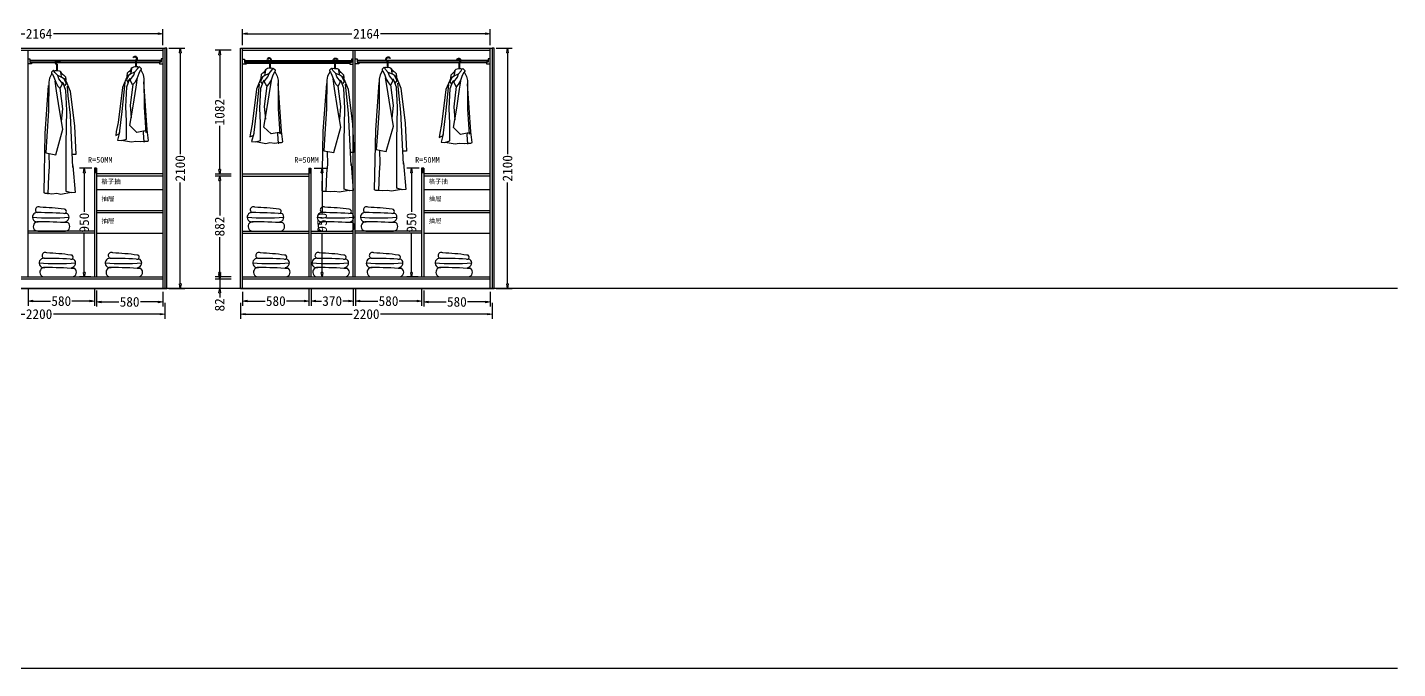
# Model space of a CAD drawing. Header units: millimetres. Extents: x 304407 to 361076, y -1262425 to -1203358.
# Drawn here: x 349089 to 361076, y -1232229 to -1226624 of the extents above; entities that cross this region are included whole.
import ezdxf

# ---------------------------------------------------------------- set-up
doc = ezdxf.new("R2010")
doc.units = ezdxf.units.MM
doc.header["$LTSCALE"] = 20
doc.layers.get('Defpoints').update_dxf_attribs({"color": 250})
for name, color, linetype in [('8', 8, 'Continuous'), ('LAYER10', 11, 'Continuous'), ('LAYER8', 11, 'Continuous'), ('图层3', 4, 'Continuous'), ('墙体', 40, 'Continuous')]:
    doc.layers.add(name, color=color, linetype=linetype)
doc.styles.get("Standard").update_dxf_attribs({"font": 'SimSun.ttf', "height": 85})
doc.styles.add('text', font='SimSun.ttf', dxfattribs={"height": 85})
doc.dimstyles.new('周文晶', dxfattribs={"dimtxt": 70, "dimasz": 40, "dimexe": 40, "dimexo": 30, "dimgap": 10, "dimtad": 0, "dimdec": 0, "dimtxsty": 'Standard', "dimblk": 'CLOSEDBLANK', "dimcen": 200, "dimclrd": 256, "dimclre": 256, "dimadec": 0, "dimazin": 0, "dimtfac": 1, "dimtdec": 0, "dimtmove": 0, "dimatfit": 3, "dimldrblk": 'CLOSEDBLANK', "dimfxl": 100, "dimfxlon": 1, "dimarcsym": 0})

# ---------------------------------------------------------------- blocks, each defined once
blk = doc.blocks.new('_ClosedBlank')
at = {"color": 0, "linetype": 'ByBlock', "lineweight": -2}
for p, q in [((-1, 0.17), (0, 0)), ((-1, 0.17), (-1, -0.17)), ((0, 0), (-1, -0.17))]:
    blk.add_line(p, q, dxfattribs=at)
blk = doc.blocks.new('*D1133')
at = {"lineweight": -2, "transparency": 16777216}
for p, q in [((349095, -1228917), (349095, -1229057)), ((349135, -1229017), (349291, -1229017)), ((349635, -1229017), (349479, -1229017)), ((349675, -1228917), (349675, -1229057))]:
    blk.add_line(p, q, dxfattribs=at)
at = {"layer": 'Defpoints', "color": 0, "transparency": 16777216}
for p in [(349095, -1226824), (349675, -1228806), (349675, -1229017)]:
    blk.add_point(p, dxfattribs=at)
at = {"lineweight": -2, "transparency": 16777216, "xscale": 40, "yscale": 40, "zscale": 40, "rotation": 180}
blk.add_blockref('_ClosedBlank', (349095, -1229017), dxfattribs=at)
at = {"lineweight": -2, "transparency": 16777216, "xscale": 40, "yscale": 40, "zscale": 40}
blk.add_blockref('_ClosedBlank', (349675, -1229017), dxfattribs=at)
at = {"color": 0, "transparency": 16777216, "insert": (349385, -1229017), "char_height": 85, "attachment_point": 5}
blk.add_mtext('580', dxfattribs=at)
blk = doc.blocks.new('*D1134')
at = {"lineweight": -2, "transparency": 16777216}
for p, q in [((348109, -1226780), (348109, -1226640)), ((348149, -1226680), (349065, -1226680)), ((350233, -1226680), (349317, -1226680)), ((350273, -1226780), (350273, -1226640))]:
    blk.add_line(p, q, dxfattribs=at)
at = {"layer": 'Defpoints', "color": 0, "transparency": 16777216}
for p in [(350273, -1226680), (348109, -1226824), (350273, -1226824)]:
    blk.add_point(p, dxfattribs=at)
at = {"lineweight": -2, "transparency": 16777216, "xscale": 40, "yscale": 40, "zscale": 40, "rotation": 180}
blk.add_blockref('_ClosedBlank', (348109, -1226680), dxfattribs=at)
at = {"lineweight": -2, "transparency": 16777216, "xscale": 40, "yscale": 40, "zscale": 40}
blk.add_blockref('_ClosedBlank', (350273, -1226680), dxfattribs=at)
at = {"color": 0, "transparency": 16777216, "insert": (349191, -1226680), "char_height": 85, "attachment_point": 5}
blk.add_mtext('2164', dxfattribs=at)
blk = doc.blocks.new('*D1135')
at = {"lineweight": -2, "transparency": 16777216}
for p, q in [((348091, -1229031), (348091, -1229171)), ((350291, -1229031), (350291, -1229171)), ((348131, -1229131), (349066, -1229131)), ((350251, -1229131), (349316, -1229131))]:
    blk.add_line(p, q, dxfattribs=at)
at = {"layer": 'Defpoints', "color": 0, "transparency": 16777216}
for p in [(348091, -1228906), (350291, -1228906), (350291, -1229131)]:
    blk.add_point(p, dxfattribs=at)
at = {"lineweight": -2, "transparency": 16777216, "xscale": 40, "yscale": 40, "zscale": 40, "rotation": 180}
blk.add_blockref('_ClosedBlank', (348091, -1229131), dxfattribs=at)
at = {"lineweight": -2, "transparency": 16777216, "xscale": 40, "yscale": 40, "zscale": 40}
blk.add_blockref('_ClosedBlank', (350291, -1229131), dxfattribs=at)
at = {"color": 0, "transparency": 16777216, "insert": (349191, -1229131), "char_height": 85, "attachment_point": 5}
blk.add_mtext('2200', dxfattribs=at)
blk = doc.blocks.new('*D1136')
at = {"lineweight": -2, "transparency": 16777216}
for p, q in [((350326, -1226806), (350466, -1226806)), ((350426, -1226846), (350426, -1227731)), ((350426, -1228866), (350426, -1227980)), ((350326, -1228906), (350466, -1228906))]:
    blk.add_line(p, q, dxfattribs=at)
at = {"layer": 'Defpoints', "color": 0, "transparency": 16777216}
for p in [(350291, -1226806), (350426, -1226806), (350291, -1228906)]:
    blk.add_point(p, dxfattribs=at)
at = {"lineweight": -2, "transparency": 16777216, "xscale": 40, "yscale": 40, "zscale": 40}
for p, rotation in [((350426, -1226806), 90), ((350426, -1228906), 270)]:
    blk.add_blockref('_ClosedBlank', p, dxfattribs=dict(at, rotation=rotation))
at = {"color": 0, "transparency": 16777216, "insert": (350426, -1227856), "char_height": 85, "attachment_point": 5, "rotation": 90}
blk.add_mtext('2100', dxfattribs=at)
blk = doc.blocks.new('*D1137')
at = {"lineweight": -2, "transparency": 16777216}
for p, q in [((349654, -1227856), (349546, -1227856)), ((349586, -1227896), (349586, -1228236)), ((349586, -1228766), (349586, -1228426)), ((349645, -1228806), (349546, -1228806))]:
    blk.add_line(p, q, dxfattribs=at)
at = {"layer": 'Defpoints', "color": 0, "transparency": 16777216}
for p in [(349684, -1227856), (349586, -1228806), (349675, -1228806)]:
    blk.add_point(p, dxfattribs=at)
at = {"lineweight": -2, "transparency": 16777216, "xscale": 40, "yscale": 40, "zscale": 40}
for p, rotation in [((349586, -1227856), 90), ((349586, -1228806), 270)]:
    blk.add_blockref('_ClosedBlank', p, dxfattribs=dict(at, rotation=rotation))
at = {"color": 0, "transparency": 16777216, "insert": (349586, -1228331), "char_height": 85, "attachment_point": 5, "rotation": 90}
blk.add_mtext('950', dxfattribs=at)
blk = doc.blocks.new('*D1138')
at = {"lineweight": -2, "transparency": 16777216}
for p, q in [((349693, -1228924), (349693, -1229064)), ((349733, -1229024), (349889, -1229024)), ((350233, -1229024), (350077, -1229024)), ((350273, -1228936), (350273, -1229064))]:
    blk.add_line(p, q, dxfattribs=at)
at = {"layer": 'Defpoints', "color": 0, "transparency": 16777216}
for p in [(349693, -1228806), (350273, -1228906), (350273, -1229024)]:
    blk.add_point(p, dxfattribs=at)
at = {"lineweight": -2, "transparency": 16777216, "xscale": 40, "yscale": 40, "zscale": 40, "rotation": 180}
blk.add_blockref('_ClosedBlank', (349693, -1229024), dxfattribs=at)
at = {"lineweight": -2, "transparency": 16777216, "xscale": 40, "yscale": 40, "zscale": 40}
blk.add_blockref('_ClosedBlank', (350273, -1229024), dxfattribs=at)
at = {"color": 0, "transparency": 16777216, "insert": (349983, -1229024), "char_height": 85, "attachment_point": 5}
blk.add_mtext('580', dxfattribs=at)
blk = doc.blocks.new('*D1144')
at = {"lineweight": -2, "transparency": 16777216}
for p, q in [((350972, -1228936), (350972, -1229057)), ((351012, -1229017), (351168, -1229017)), ((351512, -1229017), (351356, -1229017)), ((351552, -1228917), (351552, -1229057))]:
    blk.add_line(p, q, dxfattribs=at)
at = {"layer": 'Defpoints', "color": 0, "transparency": 16777216}
for p in [(350972, -1228906), (351552, -1228806), (351552, -1229017)]:
    blk.add_point(p, dxfattribs=at)
at = {"lineweight": -2, "transparency": 16777216, "xscale": 40, "yscale": 40, "zscale": 40, "rotation": 180}
blk.add_blockref('_ClosedBlank', (350972, -1229017), dxfattribs=at)
at = {"lineweight": -2, "transparency": 16777216, "xscale": 40, "yscale": 40, "zscale": 40}
blk.add_blockref('_ClosedBlank', (351552, -1229017), dxfattribs=at)
at = {"color": 0, "transparency": 16777216, "insert": (351262, -1229017), "char_height": 85, "attachment_point": 5}
blk.add_mtext('580', dxfattribs=at)
blk = doc.blocks.new('*D1145')
at = {"lineweight": -2, "transparency": 16777216}
for p, q in [((351958, -1228917), (351958, -1229057)), ((351998, -1229017), (352154, -1229017)), ((352498, -1229017), (352342, -1229017)), ((352538, -1228917), (352538, -1229057))]:
    blk.add_line(p, q, dxfattribs=at)
at = {"layer": 'Defpoints', "color": 0, "transparency": 16777216}
for p in [(351958, -1226824), (352538, -1228806), (352538, -1229017)]:
    blk.add_point(p, dxfattribs=at)
at = {"lineweight": -2, "transparency": 16777216, "xscale": 40, "yscale": 40, "zscale": 40, "rotation": 180}
blk.add_blockref('_ClosedBlank', (351958, -1229017), dxfattribs=at)
at = {"lineweight": -2, "transparency": 16777216, "xscale": 40, "yscale": 40, "zscale": 40}
blk.add_blockref('_ClosedBlank', (352538, -1229017), dxfattribs=at)
at = {"color": 0, "transparency": 16777216, "insert": (352248, -1229017), "char_height": 85, "attachment_point": 5}
blk.add_mtext('580', dxfattribs=at)
blk = doc.blocks.new('*D1146')
at = {"lineweight": -2, "transparency": 16777216}
for p, q in [((350972, -1226780), (350972, -1226640)), ((351012, -1226680), (351928, -1226680)), ((353096, -1226680), (352179, -1226680)), ((353136, -1226780), (353136, -1226640))]:
    blk.add_line(p, q, dxfattribs=at)
at = {"layer": 'Defpoints', "color": 0, "transparency": 16777216}
for p in [(353136, -1226680), (350972, -1226824), (353136, -1226824)]:
    blk.add_point(p, dxfattribs=at)
at = {"lineweight": -2, "transparency": 16777216, "xscale": 40, "yscale": 40, "zscale": 40, "rotation": 180}
blk.add_blockref('_ClosedBlank', (350972, -1226680), dxfattribs=at)
at = {"lineweight": -2, "transparency": 16777216, "xscale": 40, "yscale": 40, "zscale": 40}
blk.add_blockref('_ClosedBlank', (353136, -1226680), dxfattribs=at)
at = {"color": 0, "transparency": 16777216, "insert": (352054, -1226680), "char_height": 85, "attachment_point": 5}
blk.add_mtext('2164', dxfattribs=at)
blk = doc.blocks.new('*D1147')
at = {"lineweight": -2, "transparency": 16777216}
for p, q in [((350954, -1229031), (350954, -1229171)), ((353154, -1229031), (353154, -1229171)), ((350994, -1229131), (351929, -1229131)), ((353114, -1229131), (352178, -1229131))]:
    blk.add_line(p, q, dxfattribs=at)
at = {"layer": 'Defpoints', "color": 0, "transparency": 16777216}
for p in [(350954, -1228906), (353154, -1228906), (353154, -1229131)]:
    blk.add_point(p, dxfattribs=at)
at = {"lineweight": -2, "transparency": 16777216, "xscale": 40, "yscale": 40, "zscale": 40, "rotation": 180}
blk.add_blockref('_ClosedBlank', (350954, -1229131), dxfattribs=at)
at = {"lineweight": -2, "transparency": 16777216, "xscale": 40, "yscale": 40, "zscale": 40}
blk.add_blockref('_ClosedBlank', (353154, -1229131), dxfattribs=at)
at = {"color": 0, "transparency": 16777216, "insert": (352054, -1229131), "char_height": 85, "attachment_point": 5}
blk.add_mtext('2200', dxfattribs=at)
blk = doc.blocks.new('*D1148')
at = {"lineweight": -2, "transparency": 16777216}
for p, q in [((353189, -1226806), (353329, -1226806)), ((353289, -1226846), (353289, -1227731)), ((353289, -1228866), (353289, -1227980)), ((353189, -1228906), (353329, -1228906))]:
    blk.add_line(p, q, dxfattribs=at)
at = {"layer": 'Defpoints', "color": 0, "transparency": 16777216}
for p in [(353154, -1226806), (353289, -1226806), (353154, -1228906)]:
    blk.add_point(p, dxfattribs=at)
at = {"lineweight": -2, "transparency": 16777216, "xscale": 40, "yscale": 40, "zscale": 40}
for p, rotation in [((353289, -1226806), 90), ((353289, -1228906), 270)]:
    blk.add_blockref('_ClosedBlank', p, dxfattribs=dict(at, rotation=rotation))
at = {"color": 0, "transparency": 16777216, "insert": (353289, -1227856), "char_height": 85, "attachment_point": 5, "rotation": 90}
blk.add_mtext('2100', dxfattribs=at)
blk = doc.blocks.new('*D1149')
at = {"lineweight": -2, "transparency": 16777216}
for p, q in [((352517, -1227856), (352409, -1227856)), ((352449, -1227896), (352449, -1228236)), ((352449, -1228766), (352449, -1228426)), ((352508, -1228806), (352409, -1228806))]:
    blk.add_line(p, q, dxfattribs=at)
at = {"layer": 'Defpoints', "color": 0, "transparency": 16777216}
for p in [(352547, -1227856), (352449, -1228806), (352538, -1228806)]:
    blk.add_point(p, dxfattribs=at)
at = {"lineweight": -2, "transparency": 16777216, "xscale": 40, "yscale": 40, "zscale": 40}
for p, rotation in [((352449, -1227856), 90), ((352449, -1228806), 270)]:
    blk.add_blockref('_ClosedBlank', p, dxfattribs=dict(at, rotation=rotation))
at = {"color": 0, "transparency": 16777216, "insert": (352449, -1228331), "char_height": 85, "attachment_point": 5, "rotation": 90}
blk.add_mtext('950', dxfattribs=at)
blk = doc.blocks.new('*D1150')
at = {"lineweight": -2, "transparency": 16777216}
for p, q in [((352556, -1228924), (352556, -1229064)), ((352596, -1229024), (352752, -1229024)), ((353096, -1229024), (352940, -1229024)), ((353136, -1228936), (353136, -1229064))]:
    blk.add_line(p, q, dxfattribs=at)
at = {"layer": 'Defpoints', "color": 0, "transparency": 16777216}
for p in [(352556, -1228806), (353136, -1228906), (353136, -1229024)]:
    blk.add_point(p, dxfattribs=at)
at = {"lineweight": -2, "transparency": 16777216, "xscale": 40, "yscale": 40, "zscale": 40, "rotation": 180}
blk.add_blockref('_ClosedBlank', (352556, -1229024), dxfattribs=at)
at = {"lineweight": -2, "transparency": 16777216, "xscale": 40, "yscale": 40, "zscale": 40}
blk.add_blockref('_ClosedBlank', (353136, -1229024), dxfattribs=at)
at = {"color": 0, "transparency": 16777216, "insert": (352846, -1229024), "char_height": 85, "attachment_point": 5}
blk.add_mtext('580', dxfattribs=at)
blk = doc.blocks.new('*D1151')
at = {"lineweight": -2, "transparency": 16777216}
for p, q in [((350771, -1228784), (350771, -1228744)), ((350871, -1228824), (350731, -1228824)), ((350871, -1228906), (350731, -1228906)), ((350771, -1228824), (350771, -1228906)), ((350771, -1228946), (350771, -1228986))]:
    blk.add_line(p, q, dxfattribs=at)
at = {"layer": 'Defpoints', "color": 0, "transparency": 16777216}
for p in [(350771, -1228824), (350954, -1228906), (350972, -1228824)]:
    blk.add_point(p, dxfattribs=at)
at = {"lineweight": -2, "transparency": 16777216, "xscale": 40, "yscale": 40, "zscale": 40}
for p, rotation in [((350771, -1228824), 270), ((350771, -1228906), 90)]:
    blk.add_blockref('_ClosedBlank', p, dxfattribs=dict(at, rotation=rotation))
at = {"color": 0, "transparency": 16777216, "insert": (350771, -1229050), "char_height": 85, "attachment_point": 5, "rotation": 90}
blk.add_mtext('82', dxfattribs=at)
blk = doc.blocks.new('*D1152')
at = {"lineweight": -2, "transparency": 16777216}
for p, q in [((350871, -1227924), (350731, -1227924)), ((350771, -1227964), (350771, -1228270)), ((350771, -1228766), (350771, -1228459)), ((350871, -1228806), (350731, -1228806))]:
    blk.add_line(p, q, dxfattribs=at)
at = {"layer": 'Defpoints', "color": 0, "transparency": 16777216}
for p in [(350771, -1227924), (350972, -1227924), (350972, -1228806)]:
    blk.add_point(p, dxfattribs=at)
at = {"lineweight": -2, "transparency": 16777216, "xscale": 40, "yscale": 40, "zscale": 40}
for p, rotation in [((350771, -1227924), 90), ((350771, -1228806), 270)]:
    blk.add_blockref('_ClosedBlank', p, dxfattribs=dict(at, rotation=rotation))
at = {"color": 0, "transparency": 16777216, "insert": (350771, -1228365), "char_height": 85, "attachment_point": 5, "rotation": 90}
blk.add_mtext('882', dxfattribs=at)
blk = doc.blocks.new('*D1153')
at = {"lineweight": -2, "transparency": 16777216}
for p, q in [((350871, -1226824), (350731, -1226824)), ((350771, -1226864), (350771, -1227244)), ((350771, -1227866), (350771, -1227485)), ((350871, -1227906), (350731, -1227906))]:
    blk.add_line(p, q, dxfattribs=at)
at = {"layer": 'Defpoints', "color": 0, "transparency": 16777216}
for p in [(350771, -1226824), (350972, -1226824), (350972, -1227906)]:
    blk.add_point(p, dxfattribs=at)
at = {"lineweight": -2, "transparency": 16777216, "xscale": 40, "yscale": 40, "zscale": 40}
for p, rotation in [((350771, -1226824), 90), ((350771, -1227906), 270)]:
    blk.add_blockref('_ClosedBlank', p, dxfattribs=dict(at, rotation=rotation))
at = {"color": 0, "transparency": 16777216, "insert": (350771, -1227365), "char_height": 85, "attachment_point": 5, "rotation": 90}
blk.add_mtext('1082', dxfattribs=at)
blk = doc.blocks.new('*D1154')
at = {"lineweight": -2, "transparency": 16777216}
for p, q in [((351570, -1228917), (351570, -1229057)), ((351610, -1229017), (351661, -1229017)), ((351900, -1229017), (351849, -1229017)), ((351940, -1228917), (351940, -1229057))]:
    blk.add_line(p, q, dxfattribs=at)
at = {"layer": 'Defpoints', "color": 0, "transparency": 16777216}
for p in [(351570, -1228806), (351940, -1228806), (351940, -1229017)]:
    blk.add_point(p, dxfattribs=at)
at = {"lineweight": -2, "transparency": 16777216, "xscale": 40, "yscale": 40, "zscale": 40, "rotation": 180}
blk.add_blockref('_ClosedBlank', (351570, -1229017), dxfattribs=at)
at = {"lineweight": -2, "transparency": 16777216, "xscale": 40, "yscale": 40, "zscale": 40}
blk.add_blockref('_ClosedBlank', (351940, -1229017), dxfattribs=at)
at = {"color": 0, "transparency": 16777216, "insert": (351755, -1229017), "char_height": 85, "attachment_point": 5}
blk.add_mtext('370', dxfattribs=at)
blk = doc.blocks.new('*D1155')
at = {"lineweight": -2, "transparency": 16777216}
for p, q in [((351599, -1227856), (351707, -1227856)), ((351667, -1227896), (351667, -1228236)), ((351667, -1228766), (351667, -1228426)), ((351608, -1228806), (351707, -1228806))]:
    blk.add_line(p, q, dxfattribs=at)
at = {"layer": 'Defpoints', "color": 0, "transparency": 16777216}
for p in [(351569, -1227856), (351578, -1228806), (351667, -1228806)]:
    blk.add_point(p, dxfattribs=at)
at = {"lineweight": -2, "transparency": 16777216, "xscale": 40, "yscale": 40, "zscale": 40}
for p, rotation in [((351667, -1227856), 90), ((351667, -1228806), 270)]:
    blk.add_blockref('_ClosedBlank', p, dxfattribs=dict(at, rotation=rotation))
at = {"color": 0, "transparency": 16777216, "insert": (351667, -1228331), "char_height": 85, "attachment_point": 5, "rotation": 90}
blk.add_mtext('950', dxfattribs=at)
blk = doc.blocks.new('A$C1C5764E0')
at = {"layer": '8'}
for p, q in [((100, 602), (97, 574)), ((135, 635), (100, 602)), ((130, 596), (137, 619)), ((130, 596), (168, 612)), ((137, 619), (140, 645)), ((158, 583), (168, 612)), ((168, 612), (191, 639)), ((172, 708), (172, 657)), ((178, 708), (178, 657)), ((191, 639), (201, 655)), ((201, 655), (205, 659)), ((214, 624), (201, 598)), ((205, 659), (222, 642)), ((222, 635), (214, 624)), ((218, 630), (239, 589)), ((222, 642), (222, 635)), ((103, 581), (58, 475)), ((75, 435), (83, 519)), ((87, 306), (96, 483)), ((114, 585), (93, 542)), ((93, 542), (106, 522)), ((96, 483), (119, 545)), ((97, 574), (130, 596)), ((106, 522), (126, 555)), ((126, 542), (158, 583)), ((147, 499), (126, 542)), ((149, 502), (126, 323)), ((166, 520), (147, 499)), ((152, 313), (178, 480)), ((185, 553), (166, 520)), ((178, 480), (191, 565)), ((201, 598), (185, 553)), ((239, 589), (246, 553)), ((246, 553), (248, 303)), ((276, 107), (247, 525)), ((58, 475), (20, 169)), ((57, 266), (75, 435)), ((34, 73), (57, 266)), ((93, 181), (87, 306)), ((123, 143), (152, 313)), ((126, 323), (136, 211)), ((248, 303), (262, 84)), ((20, 169), (5, 93)), ((93, 26), (93, 181)), ((185, 83), (123, 143)), ((5, 93), (0, 57)), ((0, 57), (34, 73)), ((34, 86), (15, 16)), ((15, 16), (47, 13)), ((47, 13), (93, 26)), ((51, 16), (139, 0)), ((139, 0), (175, 7)), ((175, 7), (218, 3)), ((273, 99), (185, 83)), ((218, 3), (254, 7)), ((244, 94), (241, 80)), ((241, 80), (247, 1)), ((247, 1), (254, 3)), ((254, 7), (277, 7)), ((262, 84), (273, 99)), ((287, 13), (276, 107)), ((277, 7), (287, 13))]:
    blk.add_line(p, q, dxfattribs=at)
for centre, radius, start, end in [((169, 727), 20.9, 296.6338, 159.5285), ((169, 727), 14.9, 296.6338, 150.6175), ((111, 641), 25.1, 286.2636, 2.0248), ((169, 613), 43.9, 77.6993, 138.5966), ((176, 710), 3.91, 94.6712, 201.9626), ((186, 640), 18, 42.48, 116.3392)]:
    blk.add_arc(centre, radius, start, end, dxfattribs=at)
blk = doc.blocks.new('A$C4F477F88')
at = {"layer": 'LAYER10'}
blk.add_blockref('A$C1C5764E0', (0, 0), dxfattribs=at)
blk = doc.blocks.new('A$C5E603B19')
at = {"layer": 'LAYER8'}
blk.add_blockref('A$C4F477F88', (0, 0), dxfattribs=at)
blk = doc.blocks.new('A$C1B0A679D')
at = {"layer": '图层3'}
blk.add_blockref('A$C5E603B19', (0, 0), dxfattribs=at)
blk = doc.blocks.new('A$C52EB379C')
at = {"layer": '8'}
for p, q in [((163, 1135), (163, 1084)), ((169, 1135), (169, 1084)), ((183, 1065), (192, 1081)), ((192, 1081), (196, 1085)), ((196, 1085), (213, 1068)), ((94, 1007), (49, 901)), ((105, 1011), (84, 968)), ((84, 968), (97, 948)), ((91, 1028), (88, 1000)), ((88, 1000), (122, 1023)), ((88, 909), (110, 971)), ((126, 1061), (91, 1028)), ((97, 948), (117, 981)), ((117, 968), (149, 1009)), ((138, 925), (117, 968)), ((122, 1023), (128, 1045)), ((122, 1023), (159, 1038)), ((128, 1045), (131, 1071)), ((149, 1009), (159, 1038)), ((176, 980), (158, 946)), ((159, 1038), (183, 1065)), ((169, 906), (182, 991)), ((192, 1024), (176, 980)), ((205, 1050), (192, 1024)), ((213, 1061), (205, 1050)), ((209, 1056), (230, 1016)), ((213, 1068), (213, 1061)), ((230, 1016), (237, 980)), ((237, 980), (239, 729)), ((49, 901), (11, 595)), ((48, 692), (66, 861)), ((66, 861), (74, 945)), ((78, 732), (88, 909)), ((140, 929), (117, 749)), ((158, 946), (138, 925)), ((143, 739), (169, 906)), ((268, 533), (238, 951)), ((84, 445), (78, 732)), ((114, 569), (143, 739)), ((117, 749), (127, 638)), ((239, 729), (253, 510)), ((25, 235), (48, 692)), ((11, 595), (0, 349)), ((176, 347), (114, 569)), ((253, 510), (264, 363)), ((278, 13), (268, 533)), ((84, 26), (84, 445)), ((264, 363), (176, 347)), ((0, 349), (31, 349)), ((25, 248), (6, 16)), ((235, 358), (232, 242)), ((232, 242), (239, 163)), ((239, 163), (245, 3)), ((6, 16), (38, 13)), ((38, 13), (84, 26)), ((42, 16), (130, 0)), ((130, 0), (166, 7)), ((166, 7), (209, 3)), ((209, 3), (245, 7)), ((245, 7), (268, 7)), ((268, 7), (278, 13))]:
    blk.add_line(p, q, dxfattribs=at)
for centre, radius, start, end in [((160, 1039), 43.9, 77.6993, 138.5966), ((160, 1153), 20.9, 296.6338, 159.5285), ((160, 1153), 14.9, 296.6338, 150.6175), ((167, 1136), 3.91, 94.6712, 201.9626), ((177, 1066), 18, 42.48, 116.3392), ((102, 1067), 25.1, 286.2636, 2.0248)]:
    blk.add_arc(centre, radius, start, end, dxfattribs=at)
blk = doc.blocks.new('A$C05785CA5')
at = {"layer": 'LAYER10'}
blk.add_blockref('A$C52EB379C', (0, 0), dxfattribs=at)
blk = doc.blocks.new('A$C100967EE')
at = {"layer": 'LAYER10'}
blk.add_blockref('A$C05785CA5', (0, 0), dxfattribs=at)
blk = doc.blocks.new('A$C65D30603')
at = {"layer": 'LAYER8'}
blk.add_blockref('A$C100967EE', (0, 0), dxfattribs=at)
blk = doc.blocks.new('A$C50CE712E')
at = {"layer": '图层3'}
blk.add_blockref('A$C65D30603', (0, 0), dxfattribs=at)
blk = doc.blocks.new('A$C11F00F61')
at = {"color": 8}
blk.add_line((48, 0), (290, 1), dxfattribs=at)
at = {"layer": '墙体', "color": 8}
for centre, radius, start, end in [((41, 122), 41, 86.0834, 284.0988), ((159, 2329), 2213, 265.8756, 274.159), ((53, 187), 26.7, 59.8021, 244.0801), ((54, -3126), 3288, 85.6244, 90.1755), ((10, -1699), 1909, 81.8981, 88.3112), ((280, 173), 18.4, 260.1551, 94.4157), ((280, 122), 40, 274.9406, 51.3165), ((48, 41), 41, 86.0834, 284.0988), ((61, -3206), 3288, 85.6244, 90.1755), ((287, 41), 40, 274.9406, 51.3165)]:
    blk.add_arc(centre, radius, start, end, dxfattribs=at)

msp = doc.modelspace()

# ---------------------------------------------------------------- linework, layer by layer
for p, q in [((348091.1, -1226805.6), (350291.1, -1226805.6)), ((348109.1, -1226823.6), (350273.1, -1226823.6)), ((349095.1, -1228805.6), (349095.1, -1226823.6)), ((350273.1, -1226805.6), (350273.1, -1228905.6)), ((350291.1, -1226805.6), (350291.1, -1228905.6)), ((350309.1, -1226805.6), (350291.1, -1226805.6)), ((350309.1, -1228905.6), (350309.1, -1226805.6)), ((350953.7, -1228905.6), (350953.7, -1226805.6)), ((350953.7, -1226805.6), (353153.7, -1226805.6)), ((350971.7, -1228905.6), (350971.7, -1226805.6)), ((350971.7, -1226823.6), (353135.7, -1226823.6)), ((351939.7, -1228805.6), (351939.7, -1226823.6)), ((351957.7, -1228805.6), (351957.7, -1226823.6)), ((353135.7, -1226805.6), (353135.7, -1228905.6)), ((353153.7, -1226805.6), (353153.7, -1228905.6)), ((353171.7, -1226805.6), (353153.7, -1226805.6)), ((353171.7, -1228905.6), (353171.7, -1226805.6)), ((349675.1, -1227855.6), (349675.1, -1228805.6)), ((349693.1, -1227855.6), (349675.1, -1227855.6)), ((349693.1, -1227865.6), (349675.1, -1227865.6)), ((349693.1, -1227875.6), (349675.1, -1227875.6)), ((349693.1, -1227885.6), (349675.1, -1227885.6)), ((349693.1, -1227895.6), (349675.1, -1227895.6)), ((349693.1, -1227855.6), (349693.1, -1228805.6)), ((350273.1, -1227905.6), (349693.1, -1227905.6)), ((350273.1, -1227923.6), (349693.1, -1227923.6)), ((350971.7, -1227905.6), (351551.7, -1227905.6)), ((350971.7, -1227923.6), (351551.7, -1227923.6)), ((351551.7, -1227855.6), (351551.7, -1228805.6)), ((351551.7, -1227855.6), (351569.7, -1227855.6)), ((351551.7, -1227865.6), (351569.7, -1227865.6)), ((351551.7, -1227875.6), (351569.7, -1227875.6)), ((351551.7, -1227885.6), (351569.7, -1227885.6)), ((351551.7, -1227895.6), (351569.7, -1227895.6)), ((351569.7, -1227855.6), (351569.7, -1228805.6)), ((352537.7, -1227855.6), (352537.7, -1228805.6)), ((352555.7, -1227855.6), (352537.7, -1227855.6)), ((352555.7, -1227865.6), (352537.7, -1227865.6)), ((352555.7, -1227875.6), (352537.7, -1227875.6)), ((352555.7, -1227885.6), (352537.7, -1227885.6)), ((352555.7, -1227895.6), (352537.7, -1227895.6)), ((352555.7, -1227855.6), (352555.7, -1228805.6)), ((353135.7, -1227905.6), (352555.7, -1227905.6)), ((353135.7, -1227923.6), (352555.7, -1227923.6)), ((350273.1, -1228043.6), (349693.1, -1228043.6)), ((353135.7, -1228043.6), (352555.7, -1228043.6)), ((349693.1, -1228223.6), (350273.1, -1228223.6)), ((349693.1, -1228243.6), (350273.1, -1228243.6)), ((352555.7, -1228223.6), (353135.7, -1228223.6)), ((352555.7, -1228243.6), (353135.7, -1228243.6)), ((349675.1, -1228405.6), (349095.1, -1228405.6)), ((349675.1, -1228423.6), (349095.1, -1228423.6)), ((349693.1, -1228423.6), (350273.1, -1228423.6)), ((350971.7, -1228405.6), (351551.7, -1228405.6)), ((350971.7, -1228423.6), (351551.7, -1228423.6)), ((351569.7, -1228405.6), (351939.7, -1228405.6)), ((351569.7, -1228423.6), (351939.7, -1228423.6)), ((352537.7, -1228405.6), (351957.7, -1228405.6)), ((352537.7, -1228423.6), (351957.7, -1228423.6)), ((352555.7, -1228423.6), (353135.7, -1228423.6)), ((348091.1, -1228905.6), (350291.1, -1228905.6)), ((348109.1, -1228805.6), (350273.1, -1228805.6)), ((348109.1, -1228823.6), (350273.1, -1228823.6)), ((350291.1, -1228905.6), (350309.1, -1228905.6)), ((350953.7, -1228905.6), (353153.7, -1228905.6)), ((350971.7, -1228805.6), (353135.7, -1228805.6)), ((350971.7, -1228823.6), (353135.7, -1228823.6)), ((353153.7, -1228905.6), (353171.7, -1228905.6))]:
    msp.add_line(p, q)
at = {"color": 8}
for p, q in [((361075.9, -1228905.6), (304407.4, -1228905.6)), ((361075.9, -1228905.6), (304407.4, -1228905.6)), ((361075.9, -1232229.5), (304407.4, -1232229.5)), ((361075.9, -1232229.5), (304407.4, -1232229.5))]:
    msp.add_line(p, q, dxfattribs=at)
at = {"lineweight": 30}
for points in [[(349095.1, -1226897.9), (349110.1, -1226897.9), (349110.1, -1226927.9), (349125.1, -1226927.9), (349125.1, -1226942.9), (349095.1, -1226942.9)], [(350258.1, -1226912.9), (349110.1, -1226912.9)], [(350258.1, -1226917.5), (349110.1, -1226917.5)], [(350243.1, -1226930), (349125.1, -1226930)], [(350243.1, -1226935.4), (349125.1, -1226935.4)], [(350273.1, -1226897.9), (350258.1, -1226897.9), (350258.1, -1226927.9), (350243.1, -1226927.9), (350243.1, -1226942.9), (350273.1, -1226942.9)], [(350971.7, -1226901.6), (350986.7, -1226901.6), (350986.7, -1226931.6), (351001.7, -1226931.6), (351001.7, -1226946.6), (350971.7, -1226946.6)], [(351924.7, -1226916.6), (350986.7, -1226916.6)], [(351924.7, -1226921.2), (350986.7, -1226921.2)], [(351909.7, -1226933.6), (351001.7, -1226933.6)], [(351909.7, -1226939.1), (351001.7, -1226939.1)], [(351939.7, -1226901.6), (351924.7, -1226901.6), (351924.7, -1226931.6), (351909.7, -1226931.6), (351909.7, -1226946.6), (351939.7, -1226946.6)], [(351957.7, -1226897.9), (351972.7, -1226897.9), (351972.7, -1226927.9), (351987.7, -1226927.9), (351987.7, -1226942.9), (351957.7, -1226942.9)], [(353120.7, -1226912.9), (351972.7, -1226912.9)], [(353120.7, -1226917.5), (351972.7, -1226917.5)], [(353105.7, -1226930), (351987.7, -1226930)], [(353105.7, -1226935.4), (351987.7, -1226935.4)], [(353135.7, -1226897.9), (353120.7, -1226897.9), (353120.7, -1226927.9), (353105.7, -1226927.9), (353105.7, -1226942.9), (353135.7, -1226942.9)]]:
    msp.add_lwpolyline(points, dxfattribs=at)

# ---------------------------------------------------------------- block references
at = {"xscale": -1}
for p in [(349512.7, -1228083.9), (351945.2, -1228065.6), (352404.7, -1228056)]:
    msp.add_blockref('A$C50CE712E', p, dxfattribs=at)
for name, p in [('A$C1B0A679D', (349861.8, -1227626)), ('A$C1B0A679D', (351035.3, -1227638.4)), ('A$C1B0A679D', (352692.3, -1227642.8)), ('A$C11F00F61', (349133, -1228405.6)), ('A$C11F00F61', (351011.9, -1228405.6)), ('A$C11F00F61', (351624.9, -1228405.6)), ('A$C11F00F61', (352002.2, -1228405.6)), ('A$C11F00F61', (349191.1, -1228805.6)), ('A$C11F00F61', (349769.5, -1228805.6)), ('A$C11F00F61', (351060.5, -1228805.6)), ('A$C11F00F61', (351578.4, -1228805.6)), ('A$C11F00F61', (352053.7, -1228805.6)), ('A$C11F00F61', (352655.7, -1228805.6))]:
    msp.add_blockref(name, p)

# ---------------------------------------------------------------- texts
at = {"attachment_point": 1, "style": 'text'}
for s, insert, char_height, width in [('R=50MM', (349618.9, -1227757.1), 50, 419.038), ('R=50MM', (351424.1, -1227757.1), 50, 419.038), ('R=50MM', (352481.5, -1227757.1), 50, 419.038), ('格子抽', (349736.7, -1227950.8), 40, 305.609), ('格子抽', (352599.3, -1227950.8), 40, 305.609), ('抽屉', (349737.4, -1228101.3), 40, 305.609), ('抽屉', (352600, -1228101.3), 40, 305.609), ('抽屉', (349737.4, -1228294.6), 40, 305.609), ('抽屉', (352600, -1228294.6), 40, 305.609)]:
    msp.add_mtext(s, dxfattribs=dict(at, insert=insert, char_height=char_height, width=width))

# ---------------------------------------------------------------- dimensions: what is measured, and where the dimension line sits
for base, p1, p2, picture, middle in [((350273.1, -1226680.2), (348109.1, -1226823.6), (350273.1, -1226823.6), '*D1134', (349191.1, -1226680.2)), ((353135.7, -1226680.2), (350971.7, -1226823.6), (353135.7, -1226823.6), '*D1146', (352053.7, -1226680.2)), ((349675.1, -1229017.2), (349095.1, -1226823.6), (349675.1, -1228805.6), '*D1133', (349385.1, -1229017.2)), ((352537.7, -1229017.2), (351957.7, -1226823.6), (352537.7, -1228805.6), '*D1145', (352247.7, -1229017.2)), ((350291.1, -1229131.3), (348091.1, -1228905.6), (350291.1, -1228905.6), '*D1135', (349191.1, -1229131.3)), ((350273.1, -1229023.8), (349693.1, -1228805.6), (350273.1, -1228905.6), '*D1138', (349983.1, -1229023.8)), ((353153.7, -1229131.3), (350953.7, -1228905.6), (353153.7, -1228905.6), '*D1147', (352053.7, -1229131.3)), ((351551.7, -1229017.2), (350971.7, -1228905.6), (351551.7, -1228805.6), '*D1144', (351261.7, -1229017.2)), ((351939.7, -1229017.2), (351569.7, -1228805.6), (351939.7, -1228805.6), '*D1154', (351754.7, -1229017.2)), ((353135.7, -1229023.8), (352555.7, -1228805.6), (353135.7, -1228905.6), '*D1150', (352845.7, -1229023.8))]:
    dim = msp.add_linear_dim(base=base, p1=p1, p2=p2, dimstyle='周文晶')
    dim.commit()
    dim.dimension.update_dxf_attribs({"geometry": picture, "text_midpoint": middle})
for base, p1, p2, angle, picture, middle in [((350426, -1226805.6), (350291.1, -1228905.6), (350291.1, -1226805.6), 90, '*D1136', (350426, -1227855.6)), ((350771.4, -1226823.6), (350971.7, -1227905.6), (350971.7, -1226823.6), 270, '*D1153', (350771.4, -1227364.6)), ((353288.5, -1226805.6), (353153.7, -1228905.6), (353153.7, -1226805.6), 90, '*D1148', (353288.5, -1227855.6)), ((349586.1, -1228805.6), (349684.1, -1227855.6), (349675.1, -1228805.6), 90, '*D1137', (349586.1, -1228330.6)), ((350771.4, -1227923.6), (350971.7, -1228805.6), (350971.7, -1227923.6), 270, '*D1152', (350771.4, -1228364.6)), ((351667.4, -1228805.6), (351569.4, -1227855.6), (351578.4, -1228805.6), 90, '*D1155', (351667.4, -1228330.6)), ((352448.7, -1228805.6), (352546.7, -1227855.6), (352537.7, -1228805.6), 90, '*D1149', (352448.7, -1228330.6))]:
    dim = msp.add_linear_dim(base=base, p1=p1, p2=p2, angle=angle, dimstyle='周文晶')
    dim.commit()
    dim.dimension.update_dxf_attribs({"geometry": picture, "text_midpoint": middle})
dim = msp.add_linear_dim(base=(350771.4, -1228823.6), p1=(350953.7, -1228905.6), p2=(350971.7, -1228823.6), angle=270, dimstyle='周文晶')
dim.commit()
dim.dimension.update_dxf_attribs({"geometry": '*D1151', "text_midpoint": (350771.4, -1229049.7), "dimtype": 128})

doc.saveas('drawing.dxf')
